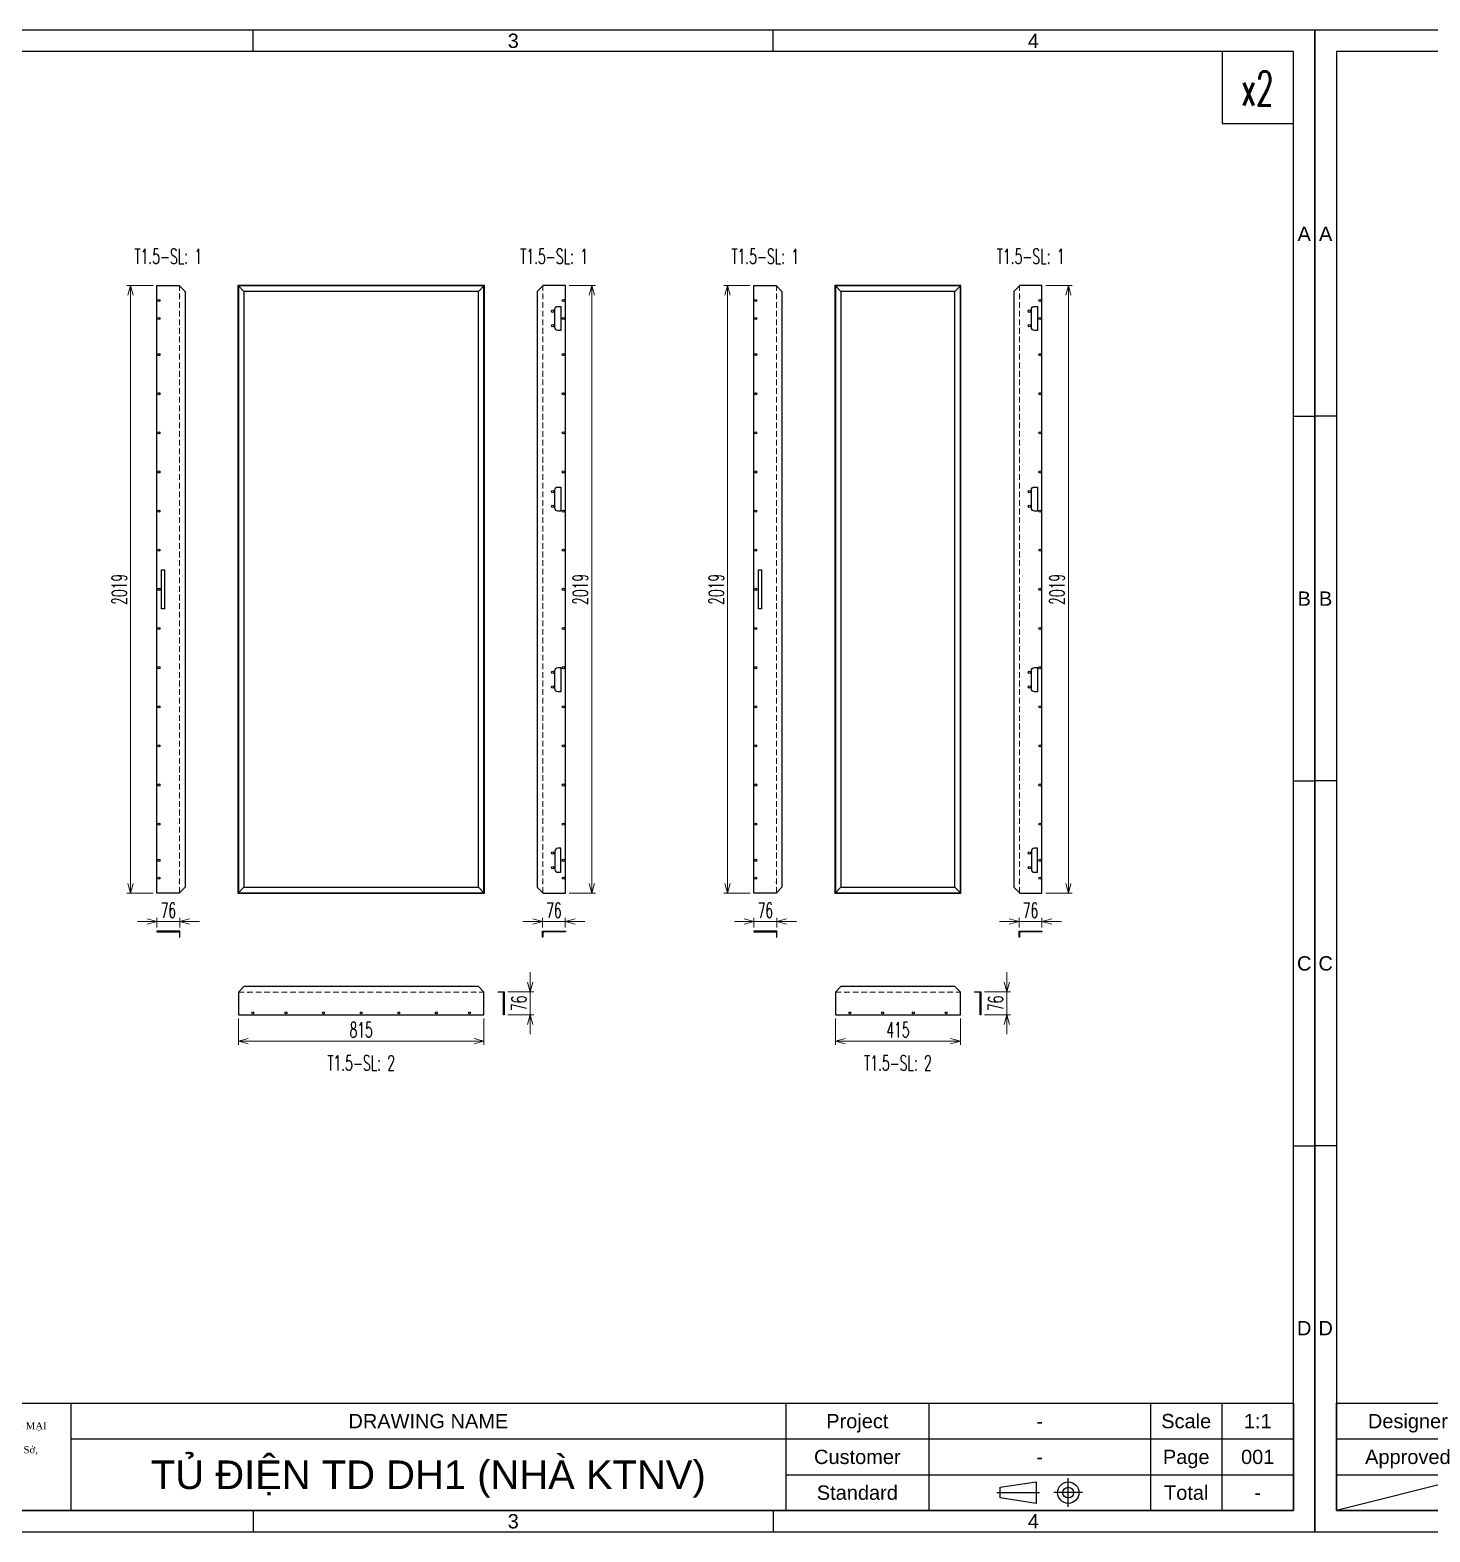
# Model space of a CAD drawing. Header units: millimetres. Extents: x 173893 to 258446, y -176540 to -123824.
# Drawn here: x 207822 to 212474, y -165708 to -160719 of the extents above; entities that cross this region are included whole.
import ezdxf
from ezdxf.enums import TextEntityAlignment as Align

# ---------------------------------------------------------------- set-up
doc = ezdxf.new("R2010")
doc.units = ezdxf.units.MM
doc.header["$LTSCALE"] = 3
doc.linetypes.add('HIDDEN', pattern=[9.525, 6.35, -3.175])
for name, color, linetype in [('@.DM. NÉT CHÍNH', 7, 'Continuous'), ('@.TEXT', 7, 'Continuous'), ('@.VISIBLE', 7, 'Continuous'), ('dim', 7, 'Continuous')]:
    doc.layers.add(name, color=color, linetype=linetype)
doc.layers.add('@.DM. NÉT ĐỨT', color=8, linetype='HIDDEN', lineweight=9)
doc.styles.add('Ann_w01', font='romans.shx', dxfattribs={"width": 0.6, "bigfont": 'chineset.shx'})
doc.styles.add('Arial', font='arial.ttf')
doc.dimstyles.new('Dim 01_SC25', dxfattribs={"dimscale": 25, "dimtxt": 2, "dimasz": 1.3, "dimexe": 0.5, "dimexo": 0.5, "dimgap": 0.5, "dimtad": 1, "dimdec": 1, "dimzin": 12, "dimdsep": 46, "dimtxsty": 'Ann_w01', "dimblk": 'OPEN30', "dimcen": 1.5, "dimclrd": 6, "dimclre": 6, "dimclrt": 3, "dimadec": 1, "dimazin": 3, "dimtm": 1e-09, "dimtfac": 1, "dimtdec": 1, "dimtix": 1, "dimtmove": 0, "dimatfit": 3, "dimldrblk": 'OPEN30', "dimfxl": 1, "dimtolj": 1, "dimlwd": 0, "dimlwe": 0, "dimarcsym": 0})

# ---------------------------------------------------------------- blocks, each defined once
blk = doc.blocks.new('_Open30')
at = {"color": 0, "linetype": 'ByBlock', "lineweight": -2}
for p, q in [((-1, 0.27), (0, 0)), ((0, 0), (-1, -0.27)), ((0, 0), (-1, 0))]:
    blk.add_line(p, q, dxfattribs=at)
blk = doc.blocks.new('*D258')
at = {"layer": 'Defpoints', "color": 0, "transparency": 16777216}
for p in [(211184.3, -161567.3), (211272.1, -161567.3), (211184.3, -163586.3)]:
    blk.add_point(p, dxfattribs=at)
at = {"layer": 'dim', "color": 6, "lineweight": 0, "transparency": 16777216}
for p, q in [((211196.8, -161567.3), (211284.6, -161567.3)), ((211272.1, -163553.8), (211272.1, -161599.8)), ((211196.8, -163586.3), (211284.6, -163586.3))]:
    blk.add_line(p, q, dxfattribs=at)
at = {"layer": 'dim', "color": 6, "lineweight": 0, "transparency": 16777216, "xscale": 32.5, "yscale": 32.5, "zscale": 32.5}
for p, rotation in [((211272.1, -161567.3), 90), ((211272.1, -163586.3), 270)]:
    blk.add_blockref('_Open30', p, dxfattribs=dict(at, rotation=rotation))
at = {"layer": 'dim', "color": 3, "transparency": 16777216, "insert": (211234.6, -162576.8), "char_height": 50, "attachment_point": 5, "rotation": 90, "style": 'Ann_w01'}
blk.add_mtext('\\A1;2019', dxfattribs=at)
blk = doc.blocks.new('*D259')
at = {"layer": 'Defpoints', "color": 0, "transparency": 16777216}
for p in [(211184.3, -163680.4), (211108.3, -163712.6), (211184.3, -163712.6)]:
    blk.add_point(p, dxfattribs=at)
at = {"layer": 'dim', "color": 6, "lineweight": 0, "transparency": 16777216}
for p, q in [((211075.8, -163680.4), (211043.3, -163680.4)), ((211108.3, -163700.1), (211108.3, -163667.9)), ((211108.3, -163680.4), (211184.3, -163680.4)), ((211184.3, -163700.1), (211184.3, -163667.9)), ((211216.8, -163680.4), (211249.3, -163680.4))]:
    blk.add_line(p, q, dxfattribs=at)
at = {"layer": 'dim', "color": 6, "lineweight": 0, "transparency": 16777216, "xscale": 32.5, "yscale": 32.5, "zscale": 32.5}
blk.add_blockref('_Open30', (211108.3, -163680.4), dxfattribs=at)
at = {"layer": 'dim', "color": 6, "lineweight": 0, "transparency": 16777216, "xscale": 32.5, "yscale": 32.5, "zscale": 32.5, "rotation": 180}
blk.add_blockref('_Open30', (211184.3, -163680.4), dxfattribs=at)
at = {"layer": 'dim', "color": 3, "transparency": 16777216, "insert": (211146.3, -163642.9), "char_height": 50, "attachment_point": 5, "style": 'Ann_w01'}
blk.add_mtext('\\A1;76', dxfattribs=at)
blk = doc.blocks.new('*D260')
at = {"layer": 'Defpoints', "color": 0, "transparency": 16777216}
for p in [(210139.5, -161567.3), (210227.3, -161567.3), (210227.3, -163586.3)]:
    blk.add_point(p, dxfattribs=at)
at = {"layer": 'dim', "color": 6, "lineweight": 0, "transparency": 16777216}
for p, q in [((210214.8, -161567.3), (210127, -161567.3)), ((210139.5, -163553.8), (210139.5, -161599.8)), ((210214.8, -163586.3), (210127, -163586.3))]:
    blk.add_line(p, q, dxfattribs=at)
at = {"layer": 'dim', "color": 6, "lineweight": 0, "transparency": 16777216, "xscale": 32.5, "yscale": 32.5, "zscale": 32.5}
for p, rotation in [((210139.5, -161567.3), 90), ((210139.5, -163586.3), 270)]:
    blk.add_blockref('_Open30', p, dxfattribs=dict(at, rotation=rotation))
at = {"layer": 'dim', "color": 3, "transparency": 16777216, "insert": (210102, -162576.8), "char_height": 50, "attachment_point": 5, "rotation": 90, "style": 'Ann_w01'}
blk.add_mtext('\\A1;2019', dxfattribs=at)
blk = doc.blocks.new('*D261')
at = {"layer": 'Defpoints', "color": 0, "transparency": 16777216}
for p in [(210227.3, -163680.4), (210227.3, -163712.6), (210303.3, -163712.6)]:
    blk.add_point(p, dxfattribs=at)
at = {"layer": 'dim', "color": 6, "lineweight": 0, "transparency": 16777216}
for p, q in [((210194.8, -163680.4), (210162.3, -163680.4)), ((210227.3, -163700.1), (210227.3, -163667.9)), ((210303.3, -163680.4), (210227.3, -163680.4)), ((210303.3, -163700.1), (210303.3, -163667.9)), ((210335.8, -163680.4), (210368.3, -163680.4))]:
    blk.add_line(p, q, dxfattribs=at)
at = {"layer": 'dim', "color": 6, "lineweight": 0, "transparency": 16777216, "xscale": 32.5, "yscale": 32.5, "zscale": 32.5}
blk.add_blockref('_Open30', (210227.3, -163680.4), dxfattribs=at)
at = {"layer": 'dim', "color": 6, "lineweight": 0, "transparency": 16777216, "xscale": 32.5, "yscale": 32.5, "zscale": 32.5, "rotation": 180}
blk.add_blockref('_Open30', (210303.3, -163680.4), dxfattribs=at)
at = {"layer": 'dim', "color": 3, "transparency": 16777216, "insert": (210265.3, -163642.9), "char_height": 50, "attachment_point": 5, "style": 'Ann_w01'}
blk.add_mtext('\\A1;76', dxfattribs=at)
blk = doc.blocks.new('*D230')
at = {"layer": 'Defpoints', "color": 0, "transparency": 16777216}
for p in [(210498.3, -163989.8), (210913.3, -163989.8), (210913.3, -164077.5)]:
    blk.add_point(p, dxfattribs=at)
at = {"layer": 'dim', "color": 6, "lineweight": 0, "transparency": 16777216}
for p, q in [((210498.3, -164002.3), (210498.3, -164090)), ((210913.3, -164002.3), (210913.3, -164090)), ((210530.8, -164077.5), (210880.8, -164077.5))]:
    blk.add_line(p, q, dxfattribs=at)
at = {"layer": 'dim', "color": 6, "lineweight": 0, "transparency": 16777216, "xscale": 32.5, "yscale": 32.5, "zscale": 32.5, "rotation": 180}
blk.add_blockref('_Open30', (210498.3, -164077.5), dxfattribs=at)
at = {"layer": 'dim', "color": 6, "lineweight": 0, "transparency": 16777216, "xscale": 32.5, "yscale": 32.5, "zscale": 32.5}
blk.add_blockref('_Open30', (210913.3, -164077.5), dxfattribs=at)
at = {"layer": 'dim', "color": 3, "transparency": 16777216, "insert": (210705.8, -164040), "char_height": 50, "attachment_point": 5, "style": 'Ann_w01'}
blk.add_mtext('\\A1;415', dxfattribs=at)
blk = doc.blocks.new('*D231')
at = {"layer": 'Defpoints', "color": 0, "transparency": 16777216}
for p in [(210980.8, -163913.8), (210980.8, -163989.8), (211067.6, -163989.8)]:
    blk.add_point(p, dxfattribs=at)
at = {"layer": 'dim', "color": 6, "lineweight": 0, "transparency": 16777216}
for p, q in [((211067.6, -163881.3), (211067.6, -163848.8)), ((210993.3, -163913.8), (211080.1, -163913.8)), ((211067.6, -163913.8), (211067.6, -163989.8)), ((210993.3, -163989.8), (211080.1, -163989.8)), ((211067.6, -164022.3), (211067.6, -164054.8))]:
    blk.add_line(p, q, dxfattribs=at)
at = {"layer": 'dim', "color": 6, "lineweight": 0, "transparency": 16777216, "xscale": 32.5, "yscale": 32.5, "zscale": 32.5}
for p, rotation in [((211067.6, -163913.8), 270), ((211067.6, -163989.8), 90)]:
    blk.add_blockref('_Open30', p, dxfattribs=dict(at, rotation=rotation))
at = {"layer": 'dim', "color": 3, "transparency": 16777216, "insert": (211030.1, -163951.8), "char_height": 50, "attachment_point": 5, "rotation": 90, "style": 'Ann_w01'}
blk.add_mtext('\\A1;76', dxfattribs=at)
blk = doc.blocks.new('*D202')
at = {"layer": 'Defpoints', "color": 0, "transparency": 16777216}
for p in [(209600.5, -161567.3), (209688.3, -161567.3), (209600.5, -163586.3)]:
    blk.add_point(p, dxfattribs=at)
at = {"layer": 'dim', "color": 6, "lineweight": 0, "transparency": 16777216}
for p, q in [((209613, -161567.3), (209700.8, -161567.3)), ((209688.3, -163553.8), (209688.3, -161599.8)), ((209613, -163586.3), (209700.8, -163586.3))]:
    blk.add_line(p, q, dxfattribs=at)
at = {"layer": 'dim', "color": 6, "lineweight": 0, "transparency": 16777216, "xscale": 32.5, "yscale": 32.5, "zscale": 32.5}
for p, rotation in [((209688.3, -161567.3), 90), ((209688.3, -163586.3), 270)]:
    blk.add_blockref('_Open30', p, dxfattribs=dict(at, rotation=rotation))
at = {"layer": 'dim', "color": 3, "transparency": 16777216, "insert": (209650.8, -162576.8), "char_height": 50, "attachment_point": 5, "rotation": 90, "style": 'Ann_w01'}
blk.add_mtext('\\A1;2019', dxfattribs=at)
blk = doc.blocks.new('*D203')
at = {"layer": 'Defpoints', "color": 0, "transparency": 16777216}
for p in [(209600.5, -163680.4), (209524.5, -163712.6), (209600.5, -163712.6)]:
    blk.add_point(p, dxfattribs=at)
at = {"layer": 'dim', "color": 6, "lineweight": 0, "transparency": 16777216}
for p, q in [((209492, -163680.4), (209459.5, -163680.4)), ((209524.5, -163700.1), (209524.5, -163667.9)), ((209524.5, -163680.4), (209600.5, -163680.4)), ((209600.5, -163700.1), (209600.5, -163667.9)), ((209633, -163680.4), (209665.5, -163680.4))]:
    blk.add_line(p, q, dxfattribs=at)
at = {"layer": 'dim', "color": 6, "lineweight": 0, "transparency": 16777216, "xscale": 32.5, "yscale": 32.5, "zscale": 32.5}
blk.add_blockref('_Open30', (209524.5, -163680.4), dxfattribs=at)
at = {"layer": 'dim', "color": 6, "lineweight": 0, "transparency": 16777216, "xscale": 32.5, "yscale": 32.5, "zscale": 32.5, "rotation": 180}
blk.add_blockref('_Open30', (209600.5, -163680.4), dxfattribs=at)
at = {"layer": 'dim', "color": 3, "transparency": 16777216, "insert": (209562.5, -163642.9), "char_height": 50, "attachment_point": 5, "style": 'Ann_w01'}
blk.add_mtext('\\A1;76', dxfattribs=at)
blk = doc.blocks.new('*D204')
at = {"layer": 'Defpoints', "color": 0, "transparency": 16777216}
for p in [(208155.7, -161567.3), (208243.4, -161567.3), (208243.4, -163586.3)]:
    blk.add_point(p, dxfattribs=at)
at = {"layer": 'dim', "color": 6, "lineweight": 0, "transparency": 16777216}
for p, q in [((208230.9, -161567.3), (208143.2, -161567.3)), ((208155.7, -163553.8), (208155.7, -161599.8)), ((208230.9, -163586.3), (208143.2, -163586.3))]:
    blk.add_line(p, q, dxfattribs=at)
at = {"layer": 'dim', "color": 6, "lineweight": 0, "transparency": 16777216, "xscale": 32.5, "yscale": 32.5, "zscale": 32.5}
for p, rotation in [((208155.7, -161567.3), 90), ((208155.7, -163586.3), 270)]:
    blk.add_blockref('_Open30', p, dxfattribs=dict(at, rotation=rotation))
at = {"layer": 'dim', "color": 3, "transparency": 16777216, "insert": (208118.2, -162576.8), "char_height": 50, "attachment_point": 5, "rotation": 90, "style": 'Ann_w01'}
blk.add_mtext('\\A1;2019', dxfattribs=at)
blk = doc.blocks.new('*D205')
at = {"layer": 'Defpoints', "color": 0, "transparency": 16777216}
for p in [(208243.4, -163680.4), (208243.4, -163712.6), (208319.4, -163712.6)]:
    blk.add_point(p, dxfattribs=at)
at = {"layer": 'dim', "color": 6, "lineweight": 0, "transparency": 16777216}
for p, q in [((208210.9, -163680.4), (208178.4, -163680.4)), ((208243.4, -163700.1), (208243.4, -163667.9)), ((208319.4, -163680.4), (208243.4, -163680.4)), ((208319.4, -163700.1), (208319.4, -163667.9)), ((208351.9, -163680.4), (208384.4, -163680.4))]:
    blk.add_line(p, q, dxfattribs=at)
at = {"layer": 'dim', "color": 6, "lineweight": 0, "transparency": 16777216, "xscale": 32.5, "yscale": 32.5, "zscale": 32.5}
blk.add_blockref('_Open30', (208243.4, -163680.4), dxfattribs=at)
at = {"layer": 'dim', "color": 6, "lineweight": 0, "transparency": 16777216, "xscale": 32.5, "yscale": 32.5, "zscale": 32.5, "rotation": 180}
blk.add_blockref('_Open30', (208319.4, -163680.4), dxfattribs=at)
at = {"layer": 'dim', "color": 3, "transparency": 16777216, "insert": (208281.4, -163642.9), "char_height": 50, "attachment_point": 5, "style": 'Ann_w01'}
blk.add_mtext('\\A1;76', dxfattribs=at)
blk = doc.blocks.new('*D208')
at = {"layer": 'Defpoints', "color": 0, "transparency": 16777216}
for p in [(208514.5, -163989.8), (209329.5, -163989.8), (209329.5, -164077.5)]:
    blk.add_point(p, dxfattribs=at)
at = {"layer": 'dim', "color": 6, "lineweight": 0, "transparency": 16777216}
for p, q in [((208514.5, -164002.3), (208514.5, -164090)), ((209329.5, -164002.3), (209329.5, -164090)), ((208547, -164077.5), (209297, -164077.5))]:
    blk.add_line(p, q, dxfattribs=at)
at = {"layer": 'dim', "color": 6, "lineweight": 0, "transparency": 16777216, "xscale": 32.5, "yscale": 32.5, "zscale": 32.5, "rotation": 180}
blk.add_blockref('_Open30', (208514.5, -164077.5), dxfattribs=at)
at = {"layer": 'dim', "color": 6, "lineweight": 0, "transparency": 16777216, "xscale": 32.5, "yscale": 32.5, "zscale": 32.5}
blk.add_blockref('_Open30', (209329.5, -164077.5), dxfattribs=at)
at = {"layer": 'dim', "color": 3, "transparency": 16777216, "insert": (208922, -164040), "char_height": 50, "attachment_point": 5, "style": 'Ann_w01'}
blk.add_mtext('\\A1;815', dxfattribs=at)
blk = doc.blocks.new('*D209')
at = {"layer": 'Defpoints', "color": 0, "transparency": 16777216}
for p in [(209396.9, -163913.8), (209396.9, -163989.8), (209483.8, -163989.8)]:
    blk.add_point(p, dxfattribs=at)
at = {"layer": 'dim', "color": 6, "lineweight": 0, "transparency": 16777216}
for p, q in [((209483.8, -163881.3), (209483.8, -163848.8)), ((209409.4, -163913.8), (209496.3, -163913.8)), ((209483.8, -163913.8), (209483.8, -163989.8)), ((209409.4, -163989.8), (209496.3, -163989.8)), ((209483.8, -164022.3), (209483.8, -164054.8))]:
    blk.add_line(p, q, dxfattribs=at)
at = {"layer": 'dim', "color": 6, "lineweight": 0, "transparency": 16777216, "xscale": 32.5, "yscale": 32.5, "zscale": 32.5}
for p, rotation in [((209483.8, -163913.8), 270), ((209483.8, -163989.8), 90)]:
    blk.add_blockref('_Open30', p, dxfattribs=dict(at, rotation=rotation))
at = {"layer": 'dim', "color": 3, "transparency": 16777216, "insert": (209446.3, -163951.8), "char_height": 50, "attachment_point": 5, "rotation": 90, "style": 'Ann_w01'}
blk.add_mtext('\\A1;76', dxfattribs=at)
blk = doc.blocks.new('Standard ISO')
at = {"color": 6}
for p, q in [((-6, 0), (0, 0)), ((6, 0), (2, 0)), ((4, -2), (4, 2))]:
    blk.add_line(p, q, dxfattribs=at)
blk.add_lwpolyline([(-0.5, 1.5), (-0.5, -1.5), (-5.5, -0.75), (-5.5, 0.75), (-0.5, 1.5)])
for radius in [1.5, 0.75]:
    blk.add_circle((4, 0), radius)
blk = doc.blocks.new('A$C4dbb82d6')
at = {"layer": '@.VISIBLE'}
h = blk.add_hatch(color=30, dxfattribs=at)
h.dxf.hatch_style = 1
h.paths.add_polyline_path([(0.21, 4.97), (3.62, 1.56), (3.62, 5.97), (1.92, 5.97), (1.3, 5.35), (3.12, 5.35), (3.12, 2.59), (0.74, 4.97), (3.75, 7.98), (3.75, 8.51)])
h = blk.add_hatch(color=150, dxfattribs=at)
h.dxf.hatch_style = 1
h.paths.add_polyline_path([(6.76, 4.97), (4.37, 2.59), (4.37, 5.35), (6.2, 5.35), (5.58, 5.97), (3.88, 5.97), (3.88, 1.56), (7.29, 4.97), (3.75, 8.51), (3.75, 7.98)])
at = {"layer": '@.VISIBLE', "color": 30}
blk.add_lwpolyline([(3.62, 5.97), (3.62, 1.56), (0.21, 4.97), (3.75, 8.51), (3.75, 7.98), (0.74, 4.97), (3.12, 2.59), (3.12, 5.35), (1.3, 5.35), (1.92, 5.97)], close=True, dxfattribs=at)
at = {"layer": '@.VISIBLE', "color": 150}
blk.add_lwpolyline([(3.88, 5.97), (3.88, 1.56), (7.29, 4.97), (3.75, 8.51), (3.75, 7.98), (6.76, 4.97), (4.37, 2.59), (4.37, 5.35), (6.2, 5.35), (5.58, 5.97)], close=True, dxfattribs=at)
at = {"layer": '@.VISIBLE', "color": 30, "insert": (3.75, 0.51), "char_height": 1, "attachment_point": 5, "style": 'Ann_w01'}
blk.add_mtext_dynamic_manual_height_columns('{\\fArial|b1|i0|c0|p34;\\W1;TUAN ANH}', width=7.5, gutter_width=49.6, heights=[0], dxfattribs=at)
blk = doc.blocks.new('KHUNG BAN VE (Made by Tung)')
at = {"layer": '@.VISIBLE', "color": 8}
for p, q in [((75.75, 207), (75.75, 210)), ((148.5, 207), (148.5, 210)), ((221.25, 207), (221.25, 210)), ((3, 156), (0, 156)), ((294, 156), (297, 156)), ((3, 105), (0, 105)), ((294, 105), (297, 105)), ((3, 54), (0, 54)), ((294, 54), (297, 54)), ((23, 18), (23, 3)), ((53, 18), (53, 3)), ((73, 18), (73, 3)), ((123, 18), (123, 3)), ((223, 18), (223, 3)), ((243, 18), (243, 3)), ((274, 18), (274, 3)), ((284, 18), (284, 3)), ((3, 13), (73, 13)), ((123, 13), (294, 13)), ((3, 8), (73, 8)), ((23, 8), (3, 3)), ((223, 8), (294, 8)), ((75.75, 3), (75.75, 0)), ((148.5, 3), (148.5, 0)), ((221.25, 3), (221.25, 0))]:
    blk.add_line(p, q, dxfattribs=at)
for points in [[(0, 0), (297, 0), (297, 210), (0, 210)], [(3, 3), (294, 3), (294, 207), (3, 207)], [(3, 18), (294, 18), (294, 3), (3, 3)]]:
    blk.add_lwpolyline(points, close=True, dxfattribs=at)
at = {"xscale": 1.5, "yscale": 1.5, "zscale": 1.5}
blk.add_blockref('A$C4dbb82d6', (77.375, 4.041), dxfattribs=at)
blk.add_blockref('Standard ISO', (258.5, 5.5))
at = {"layer": '@.TEXT', "color": 1, "style": 'Arial'}
for s, p in [('1', (39.375, 208.5)), ('2', (112.125, 208.5)), ('3', (184.875, 208.5)), ('4', (257.625, 208.5)), ('A', (1.5, 181.5)), ('A', (295.5, 181.5)), ('B', (1.5, 130.5)), ('B', (295.5, 130.5)), ('C', (1.5, 79.5)), ('C', (295.5, 79.5)), ('D', (1.5, 28.5)), ('D', (295.5, 28.5)), ('27/07/2026', (63, 15.5)), ('27/07/2026', (63, 10.5)), ('1', (39.375, 1.5)), ('2', (112.125, 1.5)), ('3', (184.875, 1.5)), ('4', (257.625, 1.5))]:
    blk.add_text(s, height=2, dxfattribs=at).set_placement(p, align=Align.MIDDLE_CENTER)
at = {"layer": '@.TEXT', "color": 2, "style": 'Arial'}
for s, p in [('Designer', (13, 15.5)), ('DRAWING NAME', (173, 15.5)), ('Project', (233, 15.5)), ('Scale', (279, 15.5)), ('Approved', (13, 10.5)), ('Customer', (233, 10.5)), ('Page', (279, 10.5)), ('Name', (38, 5.5)), ('Date', (63, 5.5)), ('Standard', (233, 5.5)), ('Total', (279, 5.5))]:
    blk.add_text(s, height=2, dxfattribs=at).set_placement(p, align=Align.MIDDLE_CENTER)
at = {"layer": '@.TEXT', "color": 1, "style": 'Arial'}
for tag, height, p in [('DESIGNER_NAME', 2, (38, 15.5)), ('PROJECT_CODE', 2, (258.5, 15.5)), ('SCALE', 2, (289, 15.5)), ('APPROVED_NAME', 2, (38, 10.5)), ('CUSTOMER_NAME', 2, (258.5, 10.5)), ('PAGE', 2, (289, 10.5)), ('DRAWING_NAME', 4, (173, 8)), ('TOTAL', 2, (289, 5.5))]:
    blk.add_attdef(tag, text='', height=height, dxfattribs=at).set_placement(p, align=Align.MIDDLE_CENTER)
at = {"layer": '@.VISIBLE', "color": 30, "insert": (106, 10.5), "char_height": 1, "attachment_point": 5, "style": 'Ann_w01'}
blk.add_mtext_dynamic_manual_height_columns('{\\fTimes New Roman|b0|i0|c0|p18;\\W1;CTY TNHH SẢN XUẤT & THƯƠNG MẠI CƠ ĐIỆN TUẤN ANH\\PĐịa chỉ: Bến phà Vạn Phúc, Xã Ninh Sở, Huyện Thanh Trì, TP. Hà Nội\\PMST: 01081588698\\PEmail: ctytuananh68@gmail.com}', width=28.70976, gutter_width=99.197, heights=[0], dxfattribs=at)

msp = doc.modelspace()

# ---------------------------------------------------------------- linework, layer by layer
at = {"color": 1}
for p, q in [((208318.05, -161601.69), (208318.05, -161603.69)), ((209525.92, -161601.69), (209525.92, -161603.69)), ((210301.87, -161601.69), (210301.87, -161603.69)), ((211109.74, -161601.69), (211109.74, -161603.69)), ((208318.05, -163551.87), (208318.05, -163549.87)), ((209525.92, -163551.87), (209525.92, -163549.87)), ((210301.87, -163551.87), (210301.87, -163549.87)), ((211109.74, -163551.87), (211109.74, -163549.87)), ((208545.39, -163915.16), (208547.39, -163915.16)), ((209298.57, -163915.16), (209296.57, -163915.16)), ((210529.21, -163915.16), (210531.21, -163915.16)), ((210882.4, -163915.16), (210880.4, -163915.16))]:
    msp.add_line(p, q, dxfattribs=at)
for p, q in [((208318.15, -161568.78), (208318.15, -161567.28)), ((209525.82, -161568.78), (209525.82, -161567.28)), ((210301.97, -161568.78), (210301.97, -161567.28)), ((211109.64, -161568.78), (211109.64, -161567.28)), ((208318.15, -163584.78), (208318.15, -163586.28)), ((209525.82, -163584.78), (209525.82, -163586.28)), ((210301.97, -163584.78), (210301.97, -163586.28)), ((211109.64, -163584.78), (211109.64, -163586.28))]:
    msp.add_line(p, q)
at = {"color": 6}
for p, q in [((208513.98, -161568.78), (208513.98, -161567.28)), ((208532.48, -161587.28), (208513.98, -161568.78)), ((209311.48, -161587.28), (209329.98, -161568.78)), ((209329.98, -161568.78), (209329.98, -161567.28)), ((210497.8, -161568.78), (210497.8, -161567.28)), ((210516.3, -161587.28), (210497.8, -161568.78)), ((210895.3, -161587.28), (210913.8, -161568.78)), ((210913.8, -161568.78), (210913.8, -161567.28)), ((208532.48, -163566.28), (208513.98, -163584.78)), ((208513.98, -163584.78), (208513.98, -163586.28)), ((209311.48, -163566.28), (209329.98, -163584.78)), ((209329.98, -163584.78), (209329.98, -163586.28)), ((210516.3, -163566.28), (210497.8, -163584.78)), ((210497.8, -163584.78), (210497.8, -163586.28)), ((210895.3, -163566.28), (210913.8, -163584.78)), ((210913.8, -163584.78), (210913.8, -163586.28))]:
    msp.add_line(p, q, dxfattribs=at)
for points in [[(208318.15, -163586.28), (208243.45, -163586.28), (208243.45, -161567.28), (208318.15, -161567.28)], [(208318.15, -161568.78), (208336.65, -161587.28), (208336.65, -163566.28), (208318.15, -163584.78)], [(209525.82, -161568.78), (209507.32, -161587.28), (209507.32, -163566.28), (209525.82, -163584.78)], [(209525.82, -163586.28), (209600.52, -163586.28), (209600.52, -161567.28), (209525.82, -161567.28)], [(210301.97, -163586.28), (210227.27, -163586.28), (210227.27, -161567.28), (210301.97, -161567.28)], [(210301.97, -161568.78), (210320.47, -161587.28), (210320.47, -163566.28), (210301.97, -163584.78)], [(211109.64, -161568.78), (211091.14, -161587.28), (211091.14, -163566.28), (211109.64, -163584.78)], [(211109.64, -163586.28), (211184.34, -163586.28), (211184.34, -161567.28), (211109.64, -161567.28)], [(209329.48, -163914.56), (209311.48, -163896.56), (208532.48, -163896.56), (208514.48, -163914.56)], [(210913.3, -163914.56), (210895.3, -163896.56), (210516.3, -163896.56), (210498.3, -163914.56)], [(208514.48, -163914.56), (208514.48, -163989.76), (209329.48, -163989.76), (209329.48, -163914.56)], [(210498.3, -163914.56), (210498.3, -163989.76), (210913.3, -163989.76), (210913.3, -163914.56)]]:
    msp.add_lwpolyline(points)
for points in [[(208512.48, -163586.28), (209331.48, -163586.28), (209331.48, -161567.28), (208512.48, -161567.28)], [(208513.98, -163584.78), (209329.98, -163584.78), (209329.98, -161568.78), (208513.98, -161568.78)], [(208532.48, -163566.28), (209311.48, -163566.28), (209311.48, -161587.28), (208532.48, -161587.28)], [(210496.3, -163586.28), (210915.3, -163586.28), (210915.3, -161567.28), (210496.3, -161567.28)], [(210497.8, -163584.78), (210913.8, -163584.78), (210913.8, -161568.78), (210497.8, -161568.78)], [(210516.3, -163566.28), (210895.3, -163566.28), (210895.3, -161587.28), (210516.3, -161587.28)]]:
    msp.add_lwpolyline(points, close=True, dxfattribs=at)
for points in [[(209585.52, -161636.78), (209585.52, -161716.78), (209575.52, -161716.78, -0.4142136), (209565.52, -161706.78), (209565.52, -161646.78, -0.4142136), (209575.52, -161636.78)], [(211169.34, -161636.78), (211169.34, -161716.78), (211159.34, -161716.78, -0.4142136), (211149.34, -161706.78), (211149.34, -161646.78, -0.4142136), (211159.34, -161636.78)], [(209585.52, -162236.78), (209585.52, -162316.78), (209575.52, -162316.78, -0.4142136), (209565.52, -162306.78), (209565.52, -162246.78, -0.4142136), (209575.52, -162236.78)], [(211169.34, -162236.78), (211169.34, -162316.78), (211159.34, -162316.78, -0.4142136), (211149.34, -162306.78), (211149.34, -162246.78, -0.4142136), (211159.34, -162236.78)], [(209585.52, -162836.78), (209585.52, -162916.78), (209575.52, -162916.78, -0.4142136), (209565.52, -162906.78), (209565.52, -162846.78, -0.4142136), (209575.52, -162836.78)], [(211169.34, -162836.78), (211169.34, -162916.78), (211159.34, -162916.78, -0.4142136), (211149.34, -162906.78), (211149.34, -162846.78, -0.4142136), (211159.34, -162836.78)], [(209585.52, -163516.78), (209585.52, -163436.78), (209575.52, -163436.78, 0.4142136), (209565.52, -163446.78), (209565.52, -163506.78, 0.4142136), (209575.52, -163516.78)], [(211169.34, -163516.78), (211169.34, -163436.78), (211159.34, -163436.78, 0.4142136), (211149.34, -163446.78), (211149.34, -163506.78, 0.4142136), (211159.34, -163516.78)]]:
    msp.add_lwpolyline(points, format="xyb", close=True)
for points in [[(208268.45, -162511.78), (208268.45, -162641.78), (208258.45, -162641.78), (208258.45, -162511.78)], [(210252.27, -162511.78), (210252.27, -162641.78), (210242.27, -162641.78), (210242.27, -162511.78)], [(208319.45, -163732.6), (208319.45, -163712.6), (208243.45, -163712.6), (208243.45, -163714.1), (208317.95, -163714.1), (208317.95, -163732.6)], [(209524.52, -163732.6), (209524.52, -163712.6), (209600.52, -163712.6), (209600.52, -163714.1), (209526.02, -163714.1), (209526.02, -163732.6)], [(210303.27, -163732.6), (210303.27, -163712.6), (210227.27, -163712.6), (210227.27, -163714.1), (210301.77, -163714.1), (210301.77, -163732.6)], [(211108.34, -163732.6), (211108.34, -163712.6), (211184.34, -163712.6), (211184.34, -163714.1), (211109.84, -163714.1), (211109.84, -163732.6)], [(209376.93, -163913.76), (209396.93, -163913.76), (209396.93, -163989.76), (209395.43, -163989.76), (209395.43, -163915.26), (209376.93, -163915.26)], [(210960.75, -163913.76), (210980.75, -163913.76), (210980.75, -163989.76), (210979.25, -163989.76), (210979.25, -163915.26), (210960.75, -163915.26)]]:
    msp.add_lwpolyline(points, close=True)
for centre, radius in [((208249.95, -161617.28), 3.5), ((209558.52, -161652.53), 4), ((209594.02, -161617.28), 3.5), ((210233.77, -161617.28), 3.5), ((211142.34, -161652.53), 4), ((211177.84, -161617.28), 3.5), ((208249.95, -161676.78), 3.5), ((209558.52, -161701.03), 4), ((209594.02, -161676.78), 3.5), ((210233.77, -161676.78), 3.5), ((211142.34, -161701.03), 4), ((211177.84, -161676.78), 3.5), ((208249.95, -161796.78), 3.5), ((209594.02, -161796.78), 3.5), ((210233.77, -161796.78), 3.5), ((211177.84, -161796.78), 3.5), ((208249.95, -161926.78), 3.5), ((209594.02, -161926.78), 3.5), ((210233.77, -161926.78), 3.5), ((211177.84, -161926.78), 3.5), ((208249.95, -162056.78), 3.5), ((209594.02, -162056.78), 3.5), ((210233.77, -162056.78), 3.5), ((211177.84, -162056.78), 3.5), ((208249.95, -162186.78), 3.5), ((209594.02, -162186.78), 3.5), ((210233.77, -162186.78), 3.5), ((211177.84, -162186.78), 3.5), ((209558.52, -162252.53), 4), ((211142.34, -162252.53), 4), ((209558.52, -162301.03), 4), ((211142.34, -162301.03), 4), ((208249.95, -162316.78), 3.5), ((209594.02, -162316.78), 3.5), ((210233.77, -162316.78), 3.5), ((211177.84, -162316.78), 3.5), ((208249.95, -162446.78), 3.5), ((209594.02, -162446.78), 3.5), ((210233.77, -162446.78), 3.5), ((211177.84, -162446.78), 3.5), ((208249.95, -162576.78), 3.5), ((208249.95, -162576.78), 3.5), ((209594.02, -162576.78), 3.5), ((209594.02, -162576.78), 3.5), ((210233.77, -162576.78), 3.5), ((210233.77, -162576.78), 3.5), ((211177.84, -162576.78), 3.5), ((211177.84, -162576.78), 3.5), ((208249.95, -162706.78), 3.5), ((209594.02, -162706.78), 3.5), ((210233.77, -162706.78), 3.5), ((211177.84, -162706.78), 3.5), ((208249.95, -162836.78), 3.5), ((209558.52, -162852.53), 4), ((209594.02, -162836.78), 3.5), ((210233.77, -162836.78), 3.5), ((211142.34, -162852.53), 4), ((211177.84, -162836.78), 3.5), ((209558.52, -162901.03), 4), ((211142.34, -162901.03), 4), ((208249.95, -162966.78), 3.5), ((209594.02, -162966.78), 3.5), ((210233.77, -162966.78), 3.5), ((211177.84, -162966.78), 3.5), ((208249.95, -163096.78), 3.5), ((209594.02, -163096.78), 3.5), ((210233.77, -163096.78), 3.5), ((211177.84, -163096.78), 3.5), ((208249.95, -163226.78), 3.5), ((209594.02, -163226.78), 3.5), ((210233.77, -163226.78), 3.5), ((211177.84, -163226.78), 3.5), ((208249.95, -163356.78), 3.5), ((209594.02, -163356.78), 3.5), ((210233.77, -163356.78), 3.5), ((211177.84, -163356.78), 3.5), ((209558.52, -163452.53), 4), ((211142.34, -163452.53), 4), ((208249.95, -163476.78), 3.5), ((209558.52, -163501.03), 4), ((209594.02, -163476.78), 3.5), ((210233.77, -163476.78), 3.5), ((211142.34, -163501.03), 4), ((211177.84, -163476.78), 3.5), ((208249.95, -163536.28), 3.5), ((209594.02, -163536.28), 3.5), ((210233.77, -163536.28), 3.5), ((211177.84, -163536.28), 3.5), ((208561.98, -163983.26), 3.5), ((208671.98, -163983.26), 3.5), ((208796.98, -163983.26), 3.5), ((208921.98, -163983.26), 3.5), ((208921.98, -163983.26), 3.5), ((209046.98, -163983.26), 3.5), ((209171.98, -163983.26), 3.5), ((209281.98, -163983.26), 3.5), ((210545.8, -163983.26), 3.5), ((210654.8, -163983.26), 3.5), ((210756.8, -163983.26), 3.5), ((210865.8, -163983.26), 3.5)]:
    msp.add_circle(centre, radius)
at = {"layer": '@.DM. NÉT CHÍNH', "linetype": 'Continuous'}
msp.add_lwpolyline([(212020.23, -160789.84), (211783.77, -160789.84), (211783.77, -161028.65), (212020.23, -161028.65)], close=True, dxfattribs=at)
at = {"layer": '@.DM. NÉT ĐỨT', "linetype": 'HIDDEN'}
for points in [[(208318.05, -163584.78), (208318.05, -161568.78)], [(209525.92, -163584.78), (209525.92, -161568.78)], [(210301.87, -163584.78), (210301.87, -161568.78)], [(211109.74, -163584.78), (211109.74, -161568.78)], [(208514.48, -163915.16), (209329.48, -163915.16)], [(210498.3, -163915.16), (210913.3, -163915.16)]]:
    msp.add_lwpolyline(points, dxfattribs=at)

# ---------------------------------------------------------------- block references
at = {"layer": '@.VISIBLE'}
ref = msp.add_blockref('KHUNG BAN VE (Made by Tung)', (205034.79, -165708.16), dxfattribs=dict(at, xscale=23.76, yscale=23.76, zscale=23.76))
ref.add_attrib('APPROVED_NAME', '-', dxfattribs={"layer": '@.TEXT', "color": 1, "height": 47.52, "style": 'Arial'}).set_placement((205937.67, -165458.68), align=Align.MIDDLE_CENTER)
ref.add_attrib('TOTAL', '-', dxfattribs={"layer": '@.TEXT', "color": 1, "height": 47.52, "style": 'Arial'}).set_placement((211901.43, -165577.48), align=Align.MIDDLE_CENTER)
ref.add_attrib('PAGE', '001', dxfattribs={"layer": '@.TEXT', "color": 1, "height": 47.52, "style": 'Arial'}).set_placement((211901.43, -165458.68), align=Align.MIDDLE_CENTER)
ref.add_attrib('SCALE', '1:1', dxfattribs={"layer": '@.TEXT', "color": 1, "height": 47.52, "style": 'Arial'}).set_placement((211901.43, -165339.88), align=Align.MIDDLE_CENTER)
ref.add_attrib('CUSTOMER_NAME', '-', dxfattribs={"layer": '@.TEXT', "color": 1, "height": 47.52, "style": 'Arial'}).set_placement((211176.75, -165458.68), align=Align.MIDDLE_CENTER)
ref.add_attrib('PROJECT_CODE', '-', dxfattribs={"layer": '@.TEXT', "color": 1, "height": 47.52, "style": 'Arial'}).set_placement((211176.75, -165339.88), align=Align.MIDDLE_CENTER)
ref.add_attrib('DRAWING_NAME', 'TỦ ĐIỆN TD DH1 (NHÀ KTNV)', dxfattribs={"layer": '@.TEXT', "color": 1, "height": 95.04, "style": 'Arial'}).set_placement((209145.27, -165518.08), align=Align.MIDDLE_CENTER)
ref = msp.add_blockref('KHUNG BAN VE (Made by Tung)', (212091.51, -165708.16), dxfattribs=dict(at, xscale=23.76, yscale=23.76, zscale=23.76))
ref.add_attrib('APPROVED_NAME', '-', dxfattribs={"layer": '@.TEXT', "color": 1, "height": 47.52, "style": 'Arial'}).set_placement((212994.39, -165458.68), align=Align.MIDDLE_CENTER)
ref.add_attrib('TOTAL', '-', dxfattribs={"layer": '@.TEXT', "color": 1, "height": 47.52, "style": 'Arial'}).set_placement((218958.15, -165577.48), align=Align.MIDDLE_CENTER)
ref.add_attrib('PAGE', '001', dxfattribs={"layer": '@.TEXT', "color": 1, "height": 47.52, "style": 'Arial'}).set_placement((218958.15, -165458.68), align=Align.MIDDLE_CENTER)
ref.add_attrib('SCALE', '1:1', dxfattribs={"layer": '@.TEXT', "color": 1, "height": 47.52, "style": 'Arial'}).set_placement((218958.15, -165339.88), align=Align.MIDDLE_CENTER)
ref.add_attrib('CUSTOMER_NAME', '-', dxfattribs={"layer": '@.TEXT', "color": 1, "height": 47.52, "style": 'Arial'}).set_placement((218233.47, -165458.68), align=Align.MIDDLE_CENTER)
ref.add_attrib('PROJECT_CODE', '-', dxfattribs={"layer": '@.TEXT', "color": 1, "height": 47.52, "style": 'Arial'}).set_placement((218233.47, -165339.88), align=Align.MIDDLE_CENTER)
ref.add_attrib('DRAWING_NAME', 'TỦ ĐIỆN TD DH1 (NHÀ KTNV)', dxfattribs={"layer": '@.TEXT', "color": 1, "height": 95.04, "style": 'Arial'}).set_placement((216201.99, -165518.08), align=Align.MIDDLE_CENTER)

# ---------------------------------------------------------------- texts
at = {"layer": 'dim', "color": 1, "style": 'Ann_w01', "width": 0.6}
for s, height, p in [('x2', 113.498, (211900.22, -160912.6)), ('T1.5-SL: 1', 50, (208280.95, -161470.54)), ('T1.5-SL: 1', 50, (209563.02, -161470.54)), ('T1.5-SL: 1', 50, (210264.77, -161470.54)), ('T1.5-SL: 1', 50, (211146.84, -161470.54)), ('T1.5-SL: 2', 50, (208921.98, -164150.19)), ('T1.5-SL: 2', 50, (210705.8, -164150.19))]:
    msp.add_text(s, height=height, dxfattribs=at).set_placement(p, align=Align.MIDDLE_CENTER)

# ---------------------------------------------------------------- dimensions: what is measured, and where the dimension line sits
at = {"layer": 'dim'}
for base, p1, p2, angle, picture, middle in [((208155.68, -161567.28), (208243.45, -163586.28), (208243.45, -161567.28), 90, '*D204', (208118.18, -162576.78)), ((209688.28, -161567.28), (209600.52, -163586.28), (209600.52, -161567.28), 90, '*D202', (209650.78, -162576.78)), ((210139.5, -161567.28), (210227.27, -163586.28), (210227.27, -161567.28), 90, '*D260', (210102, -162576.78)), ((211272.11, -161567.28), (211184.34, -163586.28), (211184.34, -161567.28), 90, '*D258', (211234.61, -162576.78)), ((208243.45, -163680.4), (208319.45, -163712.6), (208243.45, -163712.6), 180, '*D205', (208281.45, -163642.9)), ((210227.27, -163680.4), (210303.27, -163712.6), (210227.27, -163712.6), 180, '*D261', (210265.27, -163642.9)), ((209483.8, -163989.76), (209396.93, -163913.76), (209396.93, -163989.76), 270, '*D209', (209446.3, -163951.76)), ((211067.62, -163989.76), (210980.75, -163913.76), (210980.75, -163989.76), 270, '*D231', (211030.12, -163951.76))]:
    dim = msp.add_linear_dim(base=base, p1=p1, p2=p2, angle=angle, dimstyle='Dim 01_SC25', dxfattribs=at)
    dim.commit()
    dim.dimension.update_dxf_attribs({"geometry": picture, "text_midpoint": middle})
for base, p1, p2, picture, middle in [((209600.52, -163680.4), (209524.52, -163712.6), (209600.52, -163712.6), '*D203', (209562.52, -163642.9)), ((211184.34, -163680.4), (211108.34, -163712.6), (211184.34, -163712.6), '*D259', (211146.34, -163642.9)), ((209329.48, -164077.53), (208514.48, -163989.76), (209329.48, -163989.76), '*D208', (208921.98, -164040.03)), ((210913.3, -164077.53), (210498.3, -163989.76), (210913.3, -163989.76), '*D230', (210705.8, -164040.03))]:
    dim = msp.add_linear_dim(base=base, p1=p1, p2=p2, dimstyle='Dim 01_SC25', dxfattribs=at)
    dim.commit()
    dim.dimension.update_dxf_attribs({"geometry": picture, "text_midpoint": middle})

doc.saveas('drawing.dxf')
